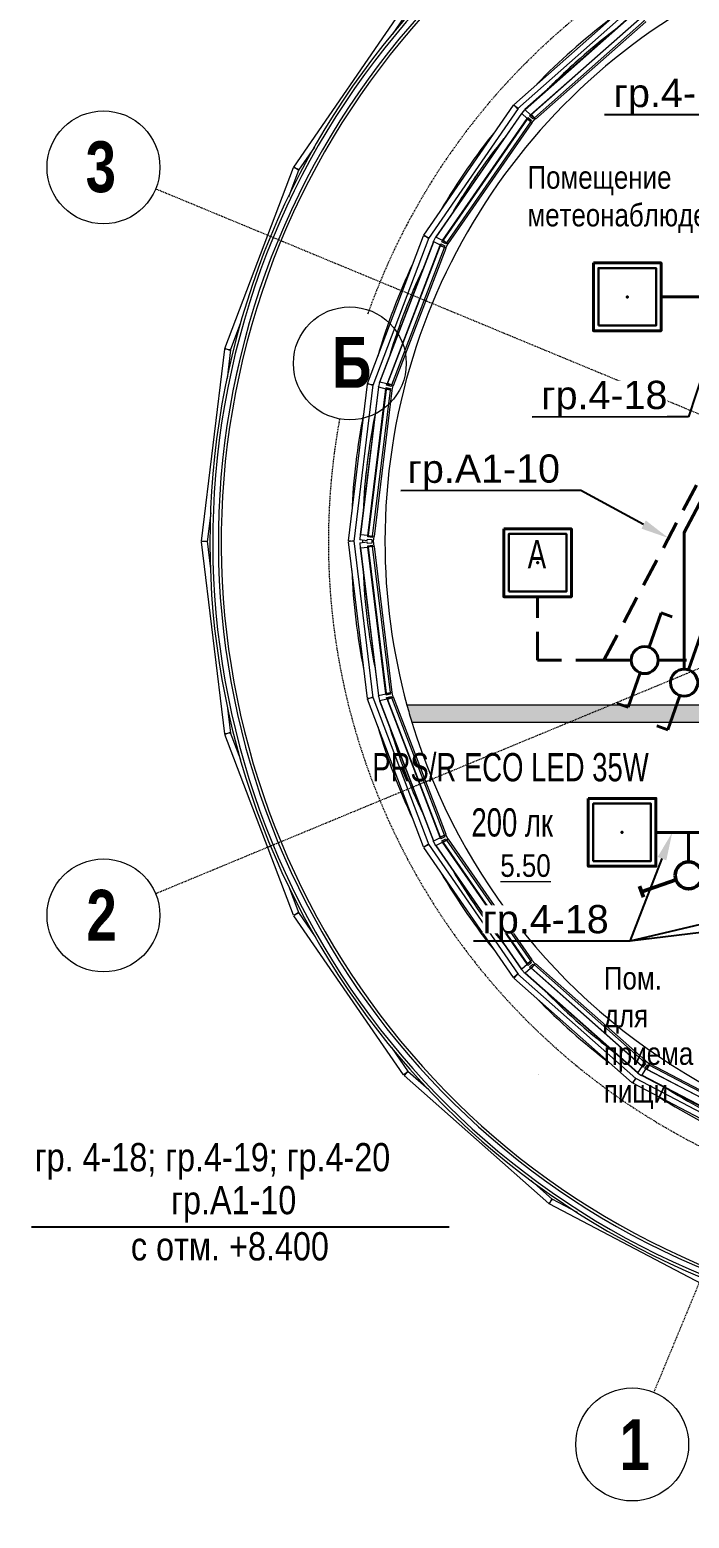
# Model space of a CAD drawing. Header units: millimetres. Extents: x 223 to 163467, y -12002 to 99672.
# Drawn here: x 89535 to 95376, y 55874 to 69049 of the extents above; entities that cross this region are included whole.
import ezdxf
from ezdxf import colors
from ezdxf.entities.mleader import LeaderData, LeaderLine
from ezdxf.math import Vec2, Vec3

# ---------------------------------------------------------------- set-up
doc = ezdxf.new("R2010")
doc.units = ezdxf.units.MM
for name, pattern in [('DASHED', [0.75, 0.5, -0.25]), ('HIDDEN2', [0.1875, 0.125, -0.0625]), ('Осевая', [29.999999, 12, -6, 6, -6])]:
    doc.linetypes.add(name, pattern=pattern)
for name, color, linetype, lineweight in [('A-AREA-IDEN', 7, 'Continuous', 9), ('A-FLOR', 7, 'Continuous', 9), ('A-GLAZ-CURT', 7, 'Continuous', 9), ('A-GLAZ-CWMG', 7, 'Continuous', 9), ('A-WALL', 7, 'Continuous', 9), ('A-WALL-PATT', 7, 'Continuous', 18), ('nadpisi', 84, 'Continuous', 13), ('S-GRID', 7, 'Continuous', 9), ('S-GRID-IDEN', 7, 'Continuous', 9), ('ав осв', 1, 'HIDDEN2', 40), ('Верхние поручни', 7, 'Continuous', 5), ('Ограждение', 7, 'Continuous', 9), ('Поручни', 7, 'Continuous', 5), ('раб осв', 7, 'Continuous', 40), ('ЭЛ', 250, 'Continuous', 50), ('ЭЛ.освещ.', 150, 'Continuous', 50), ('ЭЛ.сети', 5, 'Continuous', 100)]:
    doc.layers.add(name, color=color, linetype=linetype, lineweight=lineweight)
doc.styles.add('Arial', font='ARIALN.TTF', dxfattribs={"width": 0.85, "height": 400})
doc.styles.add('Arial_1', font='ARIALN.TTF', dxfattribs={"height": 3.5})
doc.styles.add('Impact', font='ARIALN.TTF', dxfattribs={"height": 900})
doc.styles.add('ISOPEUR', font='ARIALN.TTF')

# ---------------------------------------------------------------- blocks, each defined once
blk = doc.blocks.new('Rectangular Mullion - Mullion_Vertical-45mm-Steelbuilt_2_6875in_Detail-8_TGP-325694-4 этаж')
at = {"layer": 'A-GLAZ-CWMG', "lineweight": 18}
for p, q in [((-44, 57), (-44, 122)), ((-32, 57), (-44, 57)), ((-44, 0), (-44, 17)), ((-44, 17), (-32, 17)), ((0, 0), (-44, 0)), ((-41, 125), (-3, 125)), ((-32, 17), (-32, 57)), ((0, 57), (-13, 57)), ((-13, 57), (-13, 17)), ((-13, 17), (0, 17)), ((0, 122), (0, 57)), ((0, 17), (0, 0))]:
    blk.add_line(p, q, dxfattribs=at)
for centre, start, end in [((-41, 122), 90, 180), ((-3, 122), 360, 90)]:
    blk.add_arc(centre, 3.17, start, end, dxfattribs=at)
blk = doc.blocks.new('Системная панель - С остеклением-357244-4 этаж')
at = {"layer": 'A-GLAZ-CURT', "lineweight": 13}
for p, q in [((651, -15), (-651, -15)), ((-651, -15), (-651, -55)), ((-651, -55), (651, -55)), ((651, -55), (651, -15))]:
    blk.add_line(p, q, dxfattribs=at)
blk = doc.blocks.new('Системная панель - С остеклением-357243-4 этаж')
at = {"layer": 'A-GLAZ-CURT', "lineweight": 13}
for p, q in [((651, -15), (-651, -15)), ((-651, -15), (-651, -55)), ((-651, -55), (651, -55)), ((651, -55), (651, -15))]:
    blk.add_line(p, q, dxfattribs=at)
blk = doc.blocks.new('Rectangular Mullion - Mullion_Vertical-45mm-Steelbuilt_2_6875in_Detail-8_TGP-357241-4 этаж')
at = {"layer": 'A-GLAZ-CWMG'}
for p, q in [((5888, 2775), (6364, 1532)), ((5891, 2777), (5890, 2776)), ((6367, 1533), (5891, 2777)), ((6367, 1533), (5891, 2777)), ((5781, 2719), (5779, 2718)), ((5779, 2718), (6244, 1502)), ((5794, 2726), (5795, 2724)), ((5830, 2745), (5797, 2727)), ((5832, 2746), (5830, 2745)), ((5830, 2745), (6300, 1516)), ((6244, 1502), (6247, 1503)), ((6261, 1508), (6261, 1506)), ((6264, 1507), (6300, 1516)), ((6300, 1516), (6302, 1516)), ((6366, 1532), (6367, 1533))]:
    blk.add_line(p, q, dxfattribs=at)
blk = doc.blocks.new('Rectangular Mullion - Mullion_Vertical-45mm-Steelbuilt_2_6875in_Detail-8_TGP-357242-4 этаж')
at = {"layer": 'A-GLAZ-CWMG'}
for p, q in [((-4739, 1489), (-4900, 179)), ((-4739, 1489), (-4900, 179)), ((-4896, 181), (-4735, 1489)), ((-4832, 173), (-4672, 1473)), ((-4775, 167), (-4616, 1459)), ((-4738, 1489), (-4739, 1489)), ((-4672, 1473), (-4674, 1473)), ((-4636, 1464), (-4672, 1473)), ((-4633, 1461), (-4633, 1463)), ((-4616, 1459), (-4619, 1459)), ((-4833, 167), (-4793, 167)), ((-4778, 167), (-4775, 167))]:
    blk.add_line(p, q, dxfattribs=at)
blk = doc.blocks.new('Rectangular Mullion - Mullion_Vertical-45mm-Steelbuilt_2_6875in_Detail-8_TGP-325690-4 этаж')
at = {"layer": 'A-GLAZ-CWMG', "lineweight": 18}
for p, q in [((-22, 57), (-22, 122)), ((-10, 57), (-22, 57)), ((-22, 0), (-22, 17)), ((-22, 17), (-10, 17)), ((22, 0), (-22, 0)), ((-19, 125), (19, 125)), ((-10, 17), (-10, 57)), ((22, 57), (10, 57)), ((10, 57), (10, 17)), ((10, 17), (22, 17)), ((22, 122), (22, 57)), ((22, 17), (22, 0))]:
    blk.add_line(p, q, dxfattribs=at)
for centre, start, end in [((-19, 122), 90, 180), ((19, 122), 360, 90)]:
    blk.add_arc(centre, 3.18, start, end, dxfattribs=at)
blk = doc.blocks.new('Rectangular Mullion - Mullion_Vertical-45mm-Steelbuilt_2_6875in_Detail-8_TGP-357240-4 этаж')
at = {"layer": 'A-GLAZ-CWMG'}
for p, q in [((6258, 1459), (6255, 1459)), ((6255, 1459), (6414, 167)), ((6272, 1463), (6272, 1461)), ((6311, 1473), (6275, 1464)), ((6313, 1473), (6311, 1473)), ((6311, 1473), (6471, 173)), ((6374, 1489), (6535, 181)), ((6378, 1489), (6377, 1489)), ((6539, 179), (6378, 1489)), ((6539, 179), (6378, 1489)), ((6414, 167), (6417, 167)), ((6432, 167), (6472, 167))]:
    blk.add_line(p, q, dxfattribs=at)
blk = doc.blocks.new('Rectangular Mullion - Mullion_Vertical-45mm-Steelbuilt_2_6875in_Detail-8_TGP-325695-4 этаж')
at = {"layer": 'A-GLAZ-CWMG', "lineweight": 18}
for p, q in [((-44, 122), (-44, 57)), ((-44, 57), (-32, 57)), ((-32, 17), (-44, 17)), ((-44, 17), (-44, 0)), ((-44, 0), (0, 0)), ((-3, 125), (-41, 125)), ((-32, 57), (-32, 17)), ((-13, 17), (-13, 57)), ((-13, 57), (0, 57)), ((0, 17), (-13, 17)), ((0, 57), (0, 122)), ((0, 0), (0, 17))]:
    blk.add_line(p, q, dxfattribs=at)
for centre, start, end in [((-41, 122), 90, 180), ((-3, 122), 360, 90)]:
    blk.add_arc(centre, 3.17, start, end, dxfattribs=at)
blk = doc.blocks.new('Системная панель - Сплошная-361381-4 этаж')
at = {"layer": 'A-GLAZ-CURT'}
for p, q in [((-699, 25), (699, 25)), ((-699, 25), (-699, -25)), ((699, 25), (699, -25)), ((699, -25), (-699, -25))]:
    blk.add_line(p, q, dxfattribs=at)
blk = doc.blocks.new('Системная панель - Сплошная-361380-4 этаж')
at = {"layer": 'A-GLAZ-CURT'}
for p, q in [((-699, 25), (699, 25)), ((-699, 25), (-699, -25)), ((699, 25), (699, -25)), ((699, -25), (-699, -25))]:
    blk.add_line(p, q, dxfattribs=at)
blk = doc.blocks.new('Ограждение - Ограждение-397885-4 этаж')
at = {"layer": 'Поручни'}
for radius, start, end in [(7050, 292.4304, 247.5696), (6950, 291.8799, 248.1201)]:
    blk.add_arc((819, 122), radius, start, end, dxfattribs=at)
blk = doc.blocks.new('Тип верхнего поручня - Верхний поручень_Внутренний_-397888-4 этаж')
at = {"layer": 'Верхние поручни'}
for radius, start, end in [(7025, 292.294, 247.7062), (6975, 292.0188, 247.9814)]:
    blk.add_arc((819, 122), radius, start, end, dxfattribs=at)
blk = doc.blocks.new('Тип верхнего поручня - Верхний поручень_Внутренний_-V42-4 этаж')
at = {"layer": 'Верхние поручни'}
for radius, start, end in [(7025, 292.294, 247.706), (6975, 292.0188, 247.9812)]:
    blk.add_arc((819, 122), radius, start, end, dxfattribs=at)
blk = doc.blocks.new('Системная панель - Сплошная-V51-4 этаж')
at = {"layer": 'A-GLAZ-CURT'}
for p, q in [((-856, 25), (-603, 25)), ((-856, 25), (-856, -25)), ((606, 25), (856, 25)), ((856, 25), (856, -25)), ((856, -25), (-856, -25))]:
    blk.add_line(p, q, dxfattribs=at)
blk = doc.blocks.new('Системная панель - Сплошная-V52-4 этаж')
at = {"layer": 'A-GLAZ-CURT'}
for p, q in [((-856, 25), (-596, 25)), ((-856, 25), (-856, -25)), ((596, 25), (856, 25)), ((856, 25), (856, -25)), ((856, -25), (-856, -25))]:
    blk.add_line(p, q, dxfattribs=at)
blk = doc.blocks.new('Системная панель - Сплошная-V53-4 этаж')
at = {"layer": 'A-GLAZ-CURT'}
for p, q in [((-856, 25), (-600, 25)), ((-856, 25), (-856, -25)), ((599, 25), (856, 25)), ((856, 25), (856, -25)), ((856, -25), (-856, -25))]:
    blk.add_line(p, q, dxfattribs=at)
blk = doc.blocks.new('Системная панель - Сплошная-V54-4 этаж')
at = {"layer": 'A-GLAZ-CURT'}
for p, q in [((-856, 25), (-609, 25)), ((-856, 25), (-856, -25)), ((611, 25), (856, 25)), ((856, 25), (856, -25)), ((856, -25), (-856, -25))]:
    blk.add_line(p, q, dxfattribs=at)
blk = doc.blocks.new('Системная панель - Сплошная-V55-4 этаж')
at = {"layer": 'A-GLAZ-CURT'}
for p, q in [((-856, 25), (-598, 25)), ((-856, 25), (-856, -25)), ((598, 25), (856, 25)), ((856, 25), (856, -25)), ((856, -25), (-856, -25))]:
    blk.add_line(p, q, dxfattribs=at)
blk = doc.blocks.new('Системная панель - Сплошная-V56-4 этаж')
at = {"layer": 'A-GLAZ-CURT'}
for p, q in [((-856, 25), (-596, 25)), ((-856, 25), (-856, -25)), ((596, 25), (856, 25)), ((856, 25), (856, -25)), ((856, -25), (-856, -25))]:
    blk.add_line(p, q, dxfattribs=at)
blk = doc.blocks.new('Системная панель - Сплошная-V57-4 этаж')
at = {"layer": 'A-GLAZ-CURT'}
for p, q in [((-856, 25), (-609, 25)), ((-856, 25), (-856, -25)), ((605, 25), (856, 25)), ((856, 25), (856, -25)), ((856, -25), (-856, -25))]:
    blk.add_line(p, q, dxfattribs=at)
blk = doc.blocks.new('Системная панель - Сплошная-V58-4 этаж')
at = {"layer": 'A-GLAZ-CURT'}
for p, q in [((-856, 25), (-602, 25)), ((-856, 25), (-856, -25)), ((605, 25), (648, 25)), ((761, 25), (856, 25)), ((856, 25), (856, -25)), ((674, -25), (-856, -25)), ((856, -25), (787, -25))]:
    blk.add_line(p, q, dxfattribs=at)
blk = doc.blocks.new('Ось сетки - Семейство1-221475-4 этаж')
at = {"layer": 'S-GRID-IDEN'}
blk.add_circle((0, 0), 5, dxfattribs=at)
blk = doc.blocks.new('выкл. 1 клав. скрыт')
at = {"layer": 'ЭЛ.освещ.', "color": 0, "ltscale": 100}
for p, q in [((2902123, 2044849), (2902427, 2044743)), ((2902444, 2044793), (2902411, 2044695))]:
    blk.add_line(p, q, dxfattribs=at)
blk.add_circle((2902010, 2044888), 120, dxfattribs=at)
blk = doc.blocks.new('перекл. 2 клав. скрыт.')
at = {"layer": 'раб осв', "color": 0, "lineweight": 40}
for points in [[(-501557, 8735), (-501459, 8769)], [(-501459, 8769), (-501354, 8465)], [(-501275, 8238), (-501169, 7934)], [(-501169, 7934), (-501071, 7968)]]:
    blk.add_lwpolyline(points, dxfattribs=at)
blk.add_circle((-501314, 8351), 120, dxfattribs=at)
blk = doc.blocks.new('ARS.R UNI LED')
at = {"color": 5, "lineweight": 30, "ltscale": 100}
blk.add_lwpolyline([(2913223, 2072749), (2913733, 2072749), (2913733, 2073259), (2913223, 2073259)], close=True, dxfattribs=at)
at = {"color": 0, "lineweight": 40, "ltscale": 100}
blk.add_point((2913478, 2073004), dxfattribs=at)
at = {"layer": 'ЭЛ', "color": 5, "lineweight": 40, "ltscale": 10}
blk.add_lwpolyline([(2913178, 2073304), (2913778, 2073304), (2913778, 2072704), (2913178, 2072704)], close=True, dxfattribs=at)

msp = doc.modelspace()

# ---------------------------------------------------------------- hatches: boundary and pattern name
at = {"layer": 'A-WALL-PATT', "lineweight": 5, "true_color": 0xc0c0c0}
msp.add_hatch(color=9, dxfattribs=at).paths.add_polyline_path([(95581, 62920), (95581, 63070), (92876, 63070), (92919, 62920), (95535, 62920)], flags=0)

# ---------------------------------------------------------------- linework, layer by layer
at = {"layer": 'A-FLOR'}
msp.add_line((94714, 69045), (94706, 69039), dxfattribs=at)
for radius, start, end in [(5800, 127.3113, 135.7558), (5700, 128.8737, 130.2557), (5700, 131.5646, 132.9486), (5700, 134.2554, 135.4073), (5800, 141.1663, 149.6342), (5700, 142.328, 143.7234), (5700, 145.0189, 146.4182), (5700, 147.7097, 149.1138), (5800, 154.9839, 163.5722), (5700, 155.7823, 157.2069), (5700, 158.4731, 159.9083), (5700, 161.164, 162.613), (5800, 168.7731, 177.4598), (5700, 169.2366, 170.7742), (5700, 171.9274, 174.6269), (5800, 182.5402, 191.2269), (5800, 196.4278, 205.0161), (5800, 210.3658, 218.8337), (5800, 224.2442, 232.6887), (5800, 238.0791, 246.5944)]:
    msp.add_arc((98181, 64521), radius, start, end, dxfattribs=at)
at = {"layer": 'A-WALL', "lineweight": 18}
for p, q in [((95581, 63070), (92876, 63070)), ((92919, 62920), (95581, 62920))]:
    msp.add_line(p, q, dxfattribs=at)
at = {"layer": 'A-WALL'}
for radius, start, end in [(5500, 43.7437, 180), (5700, 127.4684, 135.3992), (5700, 141.2645, 149.2132), (5700, 155.0386, 163.0607), (5700, 168.7346, 177.3391), (5700, 179.8765, 180), (5700, 180, 180.1235), (5500, 180, 195.2912), (5700, 182.6589, 191.2602), (5500, 196.3156, 196.423), (5700, 196.9464, 204.952), (5500, 196.9161, 241.7824), (5700, 210.7893, 218.7285), (5700, 224.5927, 232.5357), (5700, 238.3665, 246.3834)]:
    msp.add_arc((98181, 64521), radius, start, end, dxfattribs=at)
at = {"layer": 'A-WALL', "lineweight": 18}
msp.add_arc((98181, 64521), 5500, 195.287, 196.9135, dxfattribs=at)
at = {"layer": 'S-GRID', "color": 174, "linetype": 'Осевая', "true_color": 0x0000a0}
for q in [(90650, 67640), (90650, 61401), (95062, 56989)]:
    msp.add_line((98181, 64521), q, dxfattribs=at)
msp.add_arc((98181, 64521), 6000, 169.5962, 160.4522, dxfattribs=at)
at = {"layer": 'ав осв', "linetype": 'DASHED', "lineweight": 40, "ltscale": 500}
for points in [[(94621, 63470), (96252, 66552)], [(95101, 63470), (95931, 63470), (95931, 64130), (96731, 64130), (96731, 64530), (96881, 64680)], [(94861, 63470), (94621, 63470), (94032, 63470), (94032, 64030)]]:
    msp.add_lwpolyline(points, dxfattribs=at)
at = {"layer": 'раб осв', "color": 0, "lineweight": 40}
for points in [[(95331, 63390), (95331, 64599), (95331, 64599), (96435, 66685), (95127, 66685), (96435, 66685), (96525, 66855), (97014, 67779), (97014, 68405)], [(95081, 61945), (95371, 61945), (95371, 61685)], [(95936, 61476), (95831, 61476), (95831, 61945), (95371, 61945)]]:
    msp.add_lwpolyline(points, dxfattribs=at)
at = {"layer": 'ЭЛ', "color": 7, "lineweight": 25}
msp.add_line((93251, 58449), (89552, 58449), dxfattribs=at)
msp.add_lwpolyline([(96881, 64680, 0, 0, 0), (93840, 59459, 150, 0, 0), (94041, 59800, 0, 0, 0), (93251, 58449, 0, 0, 0)], format="xyseb", dxfattribs=at)

# ---------------------------------------------------------------- block references
at = {"layer": 'A-GLAZ-CURT'}
for name, p, rotation in [('Системная панель - Сплошная-361381-4 этаж', (94363, 68830), 221.5384615120181), ('Системная панель - Сплошная-V51-4 этаж', (92381, 68524), 235.3846153493572), ('Системная панель - С остеклением-357244-4 этаж', (94503, 68689), 221.4327311998012), ('Системная панель - Сплошная-361381-4 этаж', (93443, 67791), 235.3846153493572), ('Системная панель - С остеклением-357244-4 этаж', (93614, 67690), 235.2436415997347), ('Системная панель - Сплошная-V52-4 этаж', (91591, 67020), 249.2307691866963), ('Системная панель - Сплошная-361381-4 этаж', (92798, 66562), 249.2307691866963), ('Системная панель - С остеклением-357244-4 этаж', (92989, 66508), 249.0545519996683), ('Системная панель - Сплошная-V53-4 этаж', (91185, 65370), 263.076923052683), ('Системная панель - Сплошная-361380-4 этаж', (92466, 65215), 263.076923052683), ('Системная панель - С остеклением-357243-4 этаж', (92666, 65211), 262.9800035998176), ('Системная панель - Сплошная-V54-4 этаж', (91185, 63671), 276.9230769473183), ('Системная панель - Сплошная-361380-4 этаж', (92466, 63827), 276.9230769473183), ('Системная панель - С остеклением-357243-4 этаж', (92666, 63830), 277.0199964001825), ('Системная панель - Сплошная-361381-4 этаж', (92798, 62479), 290.7692308133056), ('Системная панель - С остеклением-357244-4 этаж', (92989, 62533), 290.9454480003322), ('Системная панель - Сплошная-V55-4 этаж', (91591, 62021), 290.7692308133056), ('Системная панель - Сплошная-361381-4 этаж', (93443, 61250), 304.6153846506447), ('Системная панель - С остеклением-357244-4 этаж', (93614, 61351), 304.7563584002656), ('Системная панель - Сплошная-V56-4 этаж', (92381, 60517), 304.6153846506447), ('Системная панель - С остеклением-357244-4 этаж', (94503, 60352), 318.5672688001992), ('Системная панель - Сплошная-361381-4 этаж', (94363, 60211), 318.4615384879838), ('Системная панель - Сплошная-V57-4 этаж', (93508, 59245), 318.4615384879838), ('Системная панель - С остеклением-357244-4 этаж', (95604, 59595), 332.3781792001328), ('Системная панель - Сплошная-361381-4 этаж', (95506, 59422), 332.3076923253229), ('Системная панель - Сплошная-V58-4 этаж', (94906, 58280), 332.3076923253229)]:
    msp.add_blockref(name, p, dxfattribs=dict(at, rotation=rotation))
at = {"layer": 'A-GLAZ-CWMG'}
for name, p, rotation in [('Rectangular Mullion - Mullion_Vertical-45mm-Steelbuilt_2_6875in_Detail-8_TGP-357241-4 этаж', (98583, 63796), 110.4872831994682), ('Rectangular Mullion - Mullion_Vertical-45mm-Steelbuilt_2_6875in_Detail-8_TGP-357241-4 этаж', (98744, 63913), 124.2981935994017), ('Rectangular Mullion - Mullion_Vertical-45mm-Steelbuilt_2_6875in_Detail-8_TGP-357241-4 этаж', (98873, 64064), 138.1091039993353), ('Rectangular Mullion - Mullion_Vertical-45mm-Steelbuilt_2_6875in_Detail-8_TGP-325695-4 этаж', (92581, 64521), 97.01999640018249), ('Rectangular Mullion - Mullion_Vertical-45mm-Steelbuilt_2_6875in_Detail-8_TGP-357240-4 этаж', (99001, 64643), 180), ('Rectangular Mullion - Mullion_Vertical-45mm-Steelbuilt_2_6875in_Detail-8_TGP-357241-4 этаж', (99001, 64643), 180), ('Rectangular Mullion - Mullion_Vertical-45mm-Steelbuilt_2_6875in_Detail-8_TGP-357241-4 этаж', (98948, 64835), 193.8109103999327), ('Rectangular Mullion - Mullion_Vertical-45mm-Steelbuilt_2_6875in_Detail-8_TGP-357241-4 этаж', (98851, 65009), 207.6218207998662), ('Rectangular Mullion - Mullion_Vertical-45mm-Steelbuilt_2_6875in_Detail-8_TGP-357241-4 этаж', (98715, 65155), 221.4327311997997)]:
    msp.add_blockref(name, p, dxfattribs=dict(at, rotation=rotation))
at = {"layer": 'A-GLAZ-CWMG', "extrusion": (0, 0, -1)}
for name, p, rotation in [('Rectangular Mullion - Mullion_Vertical-45mm-Steelbuilt_2_6875in_Detail-8_TGP-325690-4 этаж', (-93998, 68243), 311.6618136002317), ('Rectangular Mullion - Mullion_Vertical-45mm-Steelbuilt_2_6875in_Detail-8_TGP-325690-4 этаж', (-93230, 67137), 297.8509032002981), ('Rectangular Mullion - Mullion_Vertical-45mm-Steelbuilt_2_6875in_Detail-8_TGP-325690-4 этаж', (-92749, 65879), 284.0399928003646), ('Rectangular Mullion - Mullion_Vertical-45mm-Steelbuilt_2_6875in_Detail-8_TGP-325694-4 этаж', (-92581, 64521), 277.0199964001824), ('Rectangular Mullion - Mullion_Vertical-45mm-Steelbuilt_2_6875in_Detail-8_TGP-325690-4 этаж', (-92749, 63162), 255.9600071996342), ('Rectangular Mullion - Mullion_Vertical-45mm-Steelbuilt_2_6875in_Detail-8_TGP-325690-4 этаж', (-93230, 61904), 242.1490967997006), ('Rectangular Mullion - Mullion_Vertical-45mm-Steelbuilt_2_6875in_Detail-8_TGP-325690-4 этаж', (-93998, 60798), 228.3381863997672), ('Rectangular Mullion - Mullion_Vertical-45mm-Steelbuilt_2_6875in_Detail-8_TGP-325690-4 этаж', (-95007, 59907), 214.5272759998337)]:
    msp.add_blockref(name, p, dxfattribs=dict(at, rotation=rotation))
at = {"layer": 'A-GLAZ-CWMG'}
msp.add_blockref('Rectangular Mullion - Mullion_Vertical-45mm-Steelbuilt_2_6875in_Detail-8_TGP-357242-4 этаж', (97362, 64398), dxfattribs=at)
at = {"layer": 'S-GRID-IDEN'}
for p, xscale, yscale, zscale, rotation in [((90188, 67831), 99.99999999999994, 99.99999999999994, 99.99999999999994, 67.50000000000011), ((92370, 66096), 99.99999999999994, 99.99999999999994, 99.99999999999994, 349.5962060275399), ((90188, 61210), 99.99999999999991, 99.99999999999991, 99.99999999999991, 112.5000000000002), ((94871, 56527), 99.99999999999994, 99.99999999999994, 99.99999999999994, 157.5000000000005)]:
    msp.add_blockref('Ось сетки - Семейство1-221475-4 этаж', p, dxfattribs=dict(at, xscale=xscale, yscale=yscale, zscale=zscale, rotation=rotation))
at = {"layer": 'Верхние поручни'}
for name in ['Тип верхнего поручня - Верхний поручень_Внутренний_-397888-4 этаж', 'Тип верхнего поручня - Верхний поручень_Внутренний_-V42-4 этаж']:
    msp.add_blockref(name, (97362, 64398), dxfattribs=at)
at = {"layer": 'Ограждение'}
msp.add_blockref('Ограждение - Ограждение-397885-4 этаж', (97362, 64398), dxfattribs=at)
at = {"layer": 'раб осв', "color": 0, "lineweight": 40, "ltscale": 100}
for p in [(-2818651, -2006319), (-2819445, -2008673), (-2818697, -2011059)]:
    msp.add_blockref('ARS.R UNI LED', p, dxfattribs=at)
at = {"layer": 'раб осв', "color": 0, "lineweight": 40, "xscale": -1}
for p in [(-406333, 55119), (-405983, 54919)]:
    msp.add_blockref('перекл. 2 клав. скрыт.', p, dxfattribs=at)
at = {"layer": 'раб осв', "color": 0, "lineweight": 40, "ltscale": 100, "xscale": -1}
msp.add_blockref('выкл. 1 клав. скрыт', (2997381, -1983323), dxfattribs=at)

# ---------------------------------------------------------------- texts
at = {"layer": 'A-AREA-IDEN', "char_height": 200, "attachment_point": 1, "style": 'Arial_1'}
for s, insert, width in [('Помещение метеонаблюдения', (93943, 67842), 1635.44), ('\\L5.50', (93703, 61751), 572.4), ('Пом.\\Pдля\\Pприема\\Pпищи', (94620, 60754), 1054.16)]:
    msp.add_mtext(s, dxfattribs=dict(at, insert=insert, width=width))
at = {"layer": 'nadpisi', "color": 7, "style": 'Arial'}
for s, p in [('гр. 4-18; гр.4-19; гр.4-20', (89580, 58945)), ('гр.А1-10', (90788, 58565)), ('с отм. +8.400', (90431, 58156))]:
    msp.add_text(s, height=250, dxfattribs=at).set_placement(p)
at = {"layer": 'nadpisi', "color": 7, "char_height": 250, "style": 'Arial'}
for s, insert, width, attachment_point in [('{\\C1;А}', (94027, 64408), 226.19, 5), ('PRS/R ECO LED 35W', (93793, 62520), 3236.77, 5), ('200 лк', (93447, 62158), 1402.07, 1)]:
    msp.add_mtext(s, dxfattribs=dict(at, insert=insert, width=width, attachment_point=attachment_point))
at = {"layer": 'S-GRID-IDEN', "char_height": 450, "attachment_point": 1, "style": 'Impact'}
for s, insert, width in [('\\fImpact|b0|i0|c204|p34|;3', (90030, 68062), 360.76), ('\\fImpact|b0|i0|c204|p34|;Б', (92213, 66330), 376.79), ('\\fImpact|b0|i0|c204|p34|;2', (90037, 61436), 344.73), ('\\fImpact|b0|i0|c204|p34|;1', (94759, 56750), 256.54)]:
    msp.add_mtext(s, dxfattribs=dict(at, insert=insert, width=width))

# ---------------------------------------------------------------- next in the draw order: leaders
at = {"layer": 'ЭЛ.сети', "color": 0, "lineweight": 5}
ml = msp.add_multileader_mtext('Standard', dxfattribs=at)
ml.set_content('{\\fArial|b0|i0|c204|p34;гр.4-18}', style='ISOPEUR')
ml.set_leader_properties()
ml.build(insert=Vec2(0, 0))
ml.multileader.update_dxf_attribs({"text_left_attachment_type": 6, "text_right_attachment_type": 6, "dogleg_length": 100, "arrow_head_size": 250})
ctx = ml.context
ctx.base_point, ctx.char_height, ctx.arrow_head_size, ctx.landing_gap_size, ctx.plane_origin, ctx.plane_x_axis, ctx.plane_y_axis = Vec3(94670, 68295), 250, 250, 37.4, Vec3(35026, 109769), Vec3(0.999998, 0.001769), Vec3(-0.001769, 0.999998)
ctx.left_attachment, ctx.right_attachment = 6, 6
notes = []
notes.append((ctx, [(1, (1, 1, 0), (96011, 68297), (-0.999998, -0.001769), 187, [(0, [(97014, 68198)], 0, [])])]))
ctx.mtext.insert, ctx.mtext.text_direction, ctx.mtext.rotation, ctx.mtext.line_spacing_factor, ctx.mtext.flow_direction = Vec3(94706, 68614), Vec3(0.999998, 0.001769), 0.001769, 0.8, 5
ctx.mtext.has_bg_fill, ctx.mtext.bg_color, ctx.mtext.bg_scale_factor, ctx.mtext.bg_transparency, ctx.mtext.use_window_bg_color = 1, -1073741824, 1, 0, 1
ml = msp.add_multileader_mtext('Standard', dxfattribs=at)
ml.set_content('{\\fArial|b0|i0|c204|p34;гр.4-18}', style='ISOPEUR')
ml.set_leader_properties()
ml.build(insert=Vec2(0, 0))
ml.multileader.update_dxf_attribs({"text_left_attachment_type": 6, "text_right_attachment_type": 6, "dogleg_length": 100, "arrow_head_size": 250})
ctx = ml.context
ctx.base_point, ctx.char_height, ctx.arrow_head_size, ctx.landing_gap_size, ctx.plane_origin, ctx.plane_x_axis, ctx.plane_y_axis = Vec3(94028, 65621), 250, 250, 37.4, Vec3(34384, 107095), Vec3(0.999998, 0.001769), Vec3(-0.001769, 0.999998)
ctx.left_attachment, ctx.right_attachment = 6, 6
notes.append((ctx, [(1, (1, 1, 0), (95369, 65623), (-0.999998, -0.001769), 187, [(0, [(95719, 66685)], 0, [])])]))
ctx.mtext.insert, ctx.mtext.text_direction, ctx.mtext.rotation, ctx.mtext.line_spacing_factor, ctx.mtext.flow_direction = Vec3(94065, 65940), Vec3(0.999998, 0.001769), 0.001769, 0.8, 5
ctx.mtext.has_bg_fill, ctx.mtext.bg_color, ctx.mtext.bg_scale_factor, ctx.mtext.bg_transparency, ctx.mtext.use_window_bg_color = 1, -1073741824, 1, 0, 1
ml = msp.add_multileader_mtext('Standard', dxfattribs=at)
ml.set_content('{\\fArial|b0|i0|c204|p34;\\C1;гр.А1-10}', style='ISOPEUR')
ml.set_leader_properties(color=1)
ml.build(insert=Vec2(0, 0))
ml.multileader.update_dxf_attribs({"text_left_attachment_type": 6, "text_right_attachment_type": 6, "dogleg_length": 100, "arrow_head_size": 250})
ctx = ml.context
ctx.base_point, ctx.char_height, ctx.arrow_head_size, ctx.landing_gap_size, ctx.plane_origin, ctx.plane_x_axis, ctx.plane_y_axis = Vec3(92844, 64968), 250, 250, 37.4, Vec3(29191, 108776), Vec3(0.999998, 0.001769), Vec3(-0.001769, 0.999998)
ctx.left_attachment, ctx.right_attachment = 6, 6
notes.append((ctx, [(1, (1, 1, 0), (94417, 64971), (-0.999998, -0.001769), 187, [(0, [(95192, 64550)], 0, [])])]))
ctx.mtext.insert, ctx.mtext.text_direction, ctx.mtext.rotation, ctx.mtext.line_spacing_factor, ctx.mtext.flow_direction = Vec3(92881, 65288), Vec3(0.999998, 0.001769), 0.001769, 0.8, 5
ctx.mtext.has_bg_fill, ctx.mtext.bg_color, ctx.mtext.bg_scale_factor, ctx.mtext.bg_transparency, ctx.mtext.use_window_bg_color = 1, -1073741824, 1, 0, 1
ml = msp.add_multileader_mtext('Standard', dxfattribs=at)
ml.set_content('{\\fArial|b0|i0|c204|p34;гр.4-18}', style='ISOPEUR')
ml.set_leader_properties()
ml.build(insert=Vec2(0, 0))
ml.multileader.update_dxf_attribs({"text_left_attachment_type": 6, "text_right_attachment_type": 6, "dogleg_length": 100, "arrow_head_size": 250})
ctx = ml.context
ctx.base_point, ctx.char_height, ctx.arrow_head_size, ctx.landing_gap_size, ctx.plane_origin, ctx.plane_x_axis, ctx.plane_y_axis = Vec3(93508, 60980), 250, 250, 37.4, Vec3(33924, 102402), Vec3(0.999998, 0.001769), Vec3(-0.001769, 0.999998)
ctx.left_attachment, ctx.right_attachment = 6, 6
notes.append((ctx, [(1, (1, 1, 0), (94849, 60983), (-0.999998, -0.001769), 187, [(0, [(95226, 61945)], 0, [])])]))
ctx.mtext.insert, ctx.mtext.text_direction, ctx.mtext.rotation, ctx.mtext.line_spacing_factor, ctx.mtext.flow_direction = Vec3(93545, 61300), Vec3(0.999998, 0.001769), 0.001769, 0.8, 5
ctx.mtext.has_bg_fill, ctx.mtext.bg_color, ctx.mtext.bg_scale_factor, ctx.mtext.bg_transparency, ctx.mtext.use_window_bg_color = 1, -1073741824, 1, 0, 1
for ctx, leaders in notes:
    for number, flags, end, landing, length, lines in leaders:
        leader = LeaderData()
        leader.index, (leader.has_last_leader_line, leader.has_dogleg_vector, leader.attachment_direction) = number, flags
        leader.last_leader_point, leader.dogleg_vector, leader.dogleg_length = Vec3(end), Vec3(landing), length
        for number, points, colour, breaks in lines:
            line = LeaderLine()
            line.index, line.vertices, line.color, line.breaks = number, Vec3.list(points), colors.encode_raw_color(colour), breaks
            leader.lines.append(line)
        ctx.leaders.append(leader)

# ---------------------------------------------------------------- next in the draw order: leaders
ml = msp.add_multileader_mtext('Standard', dxfattribs=at)
ml.set_content('{\\fArial|b0|i0|c204|p34;гр.4-18}', style='ISOPEUR')
ml.set_leader_properties()
ml.build(insert=Vec2(0, 0))
ml.multileader.update_dxf_attribs({"text_left_attachment_type": 6, "text_right_attachment_type": 6, "dogleg_length": 100, "arrow_head_size": 250})
ctx = ml.context
ctx.base_point, ctx.char_height, ctx.arrow_head_size, ctx.landing_gap_size, ctx.plane_origin, ctx.plane_x_axis, ctx.plane_y_axis = Vec3(93508, 60980), 250, 250, 37.4, Vec3(33924, 102402), Vec3(0.999998, 0.001769), Vec3(-0.001769, 0.999998)
ctx.left_attachment, ctx.right_attachment = 6, 6
notes = []
notes.append((ctx, [(1, (1, 1, 0), (94849, 60983), (-0.999998, -0.001769), 187, [(0, [(96431, 61352)], 0, [])])]))
ctx.mtext.insert, ctx.mtext.text_direction, ctx.mtext.rotation, ctx.mtext.line_spacing_factor, ctx.mtext.flow_direction = Vec3(93545, 61300), Vec3(0.999998, 0.001769), 0.001769, 0.8, 5
ctx.mtext.has_bg_fill, ctx.mtext.bg_color, ctx.mtext.bg_scale_factor, ctx.mtext.bg_transparency, ctx.mtext.use_window_bg_color = 1, -1073741824, 1, 0, 1
for ctx, leaders in notes:
    for number, flags, end, landing, length, lines in leaders:
        leader = LeaderData()
        leader.index, (leader.has_last_leader_line, leader.has_dogleg_vector, leader.attachment_direction) = number, flags
        leader.last_leader_point, leader.dogleg_vector, leader.dogleg_length = Vec3(end), Vec3(landing), length
        for number, points, colour, breaks in lines:
            line = LeaderLine()
            line.index, line.vertices, line.color, line.breaks = number, Vec3.list(points), colors.encode_raw_color(colour), breaks
            leader.lines.append(line)
        ctx.leaders.append(leader)

# ---------------------------------------------------------------- next in the draw order: leaders
ml = msp.add_multileader_mtext('Standard', dxfattribs=at)
ml.set_content('{\\fArial|b0|i0|c204|p34;гр.4-18}', style='ISOPEUR')
ml.set_leader_properties()
ml.build(insert=Vec2(0, 0))
ml.multileader.update_dxf_attribs({"text_left_attachment_type": 6, "text_right_attachment_type": 6, "dogleg_length": 100, "arrow_head_size": 250})
ctx = ml.context
ctx.base_point, ctx.char_height, ctx.arrow_head_size, ctx.landing_gap_size, ctx.plane_origin, ctx.plane_x_axis, ctx.plane_y_axis = Vec3(93508, 60980), 250, 250, 37.4, Vec3(33924, 102402), Vec3(0.999998, 0.001769), Vec3(-0.001769, 0.999998)
ctx.left_attachment, ctx.right_attachment = 6, 6
notes = []
notes.append((ctx, [(1, (1, 1, 0), (94849, 60983), (-0.999998, -0.001769), 187, [(0, [(97881, 61352)], 0, [])])]))
ctx.mtext.insert, ctx.mtext.text_direction, ctx.mtext.rotation, ctx.mtext.line_spacing_factor, ctx.mtext.flow_direction = Vec3(93545, 61300), Vec3(0.999998, 0.001769), 0.001769, 0.8, 5
ctx.mtext.has_bg_fill, ctx.mtext.bg_color, ctx.mtext.bg_scale_factor, ctx.mtext.bg_transparency, ctx.mtext.use_window_bg_color = 1, -1073741824, 1, 0, 1
for ctx, leaders in notes:
    for number, flags, end, landing, length, lines in leaders:
        leader = LeaderData()
        leader.index, (leader.has_last_leader_line, leader.has_dogleg_vector, leader.attachment_direction) = number, flags
        leader.last_leader_point, leader.dogleg_vector, leader.dogleg_length = Vec3(end), Vec3(landing), length
        for number, points, colour, breaks in lines:
            line = LeaderLine()
            line.index, line.vertices, line.color, line.breaks = number, Vec3.list(points), colors.encode_raw_color(colour), breaks
            leader.lines.append(line)
        ctx.leaders.append(leader)

doc.saveas('drawing.dxf')
